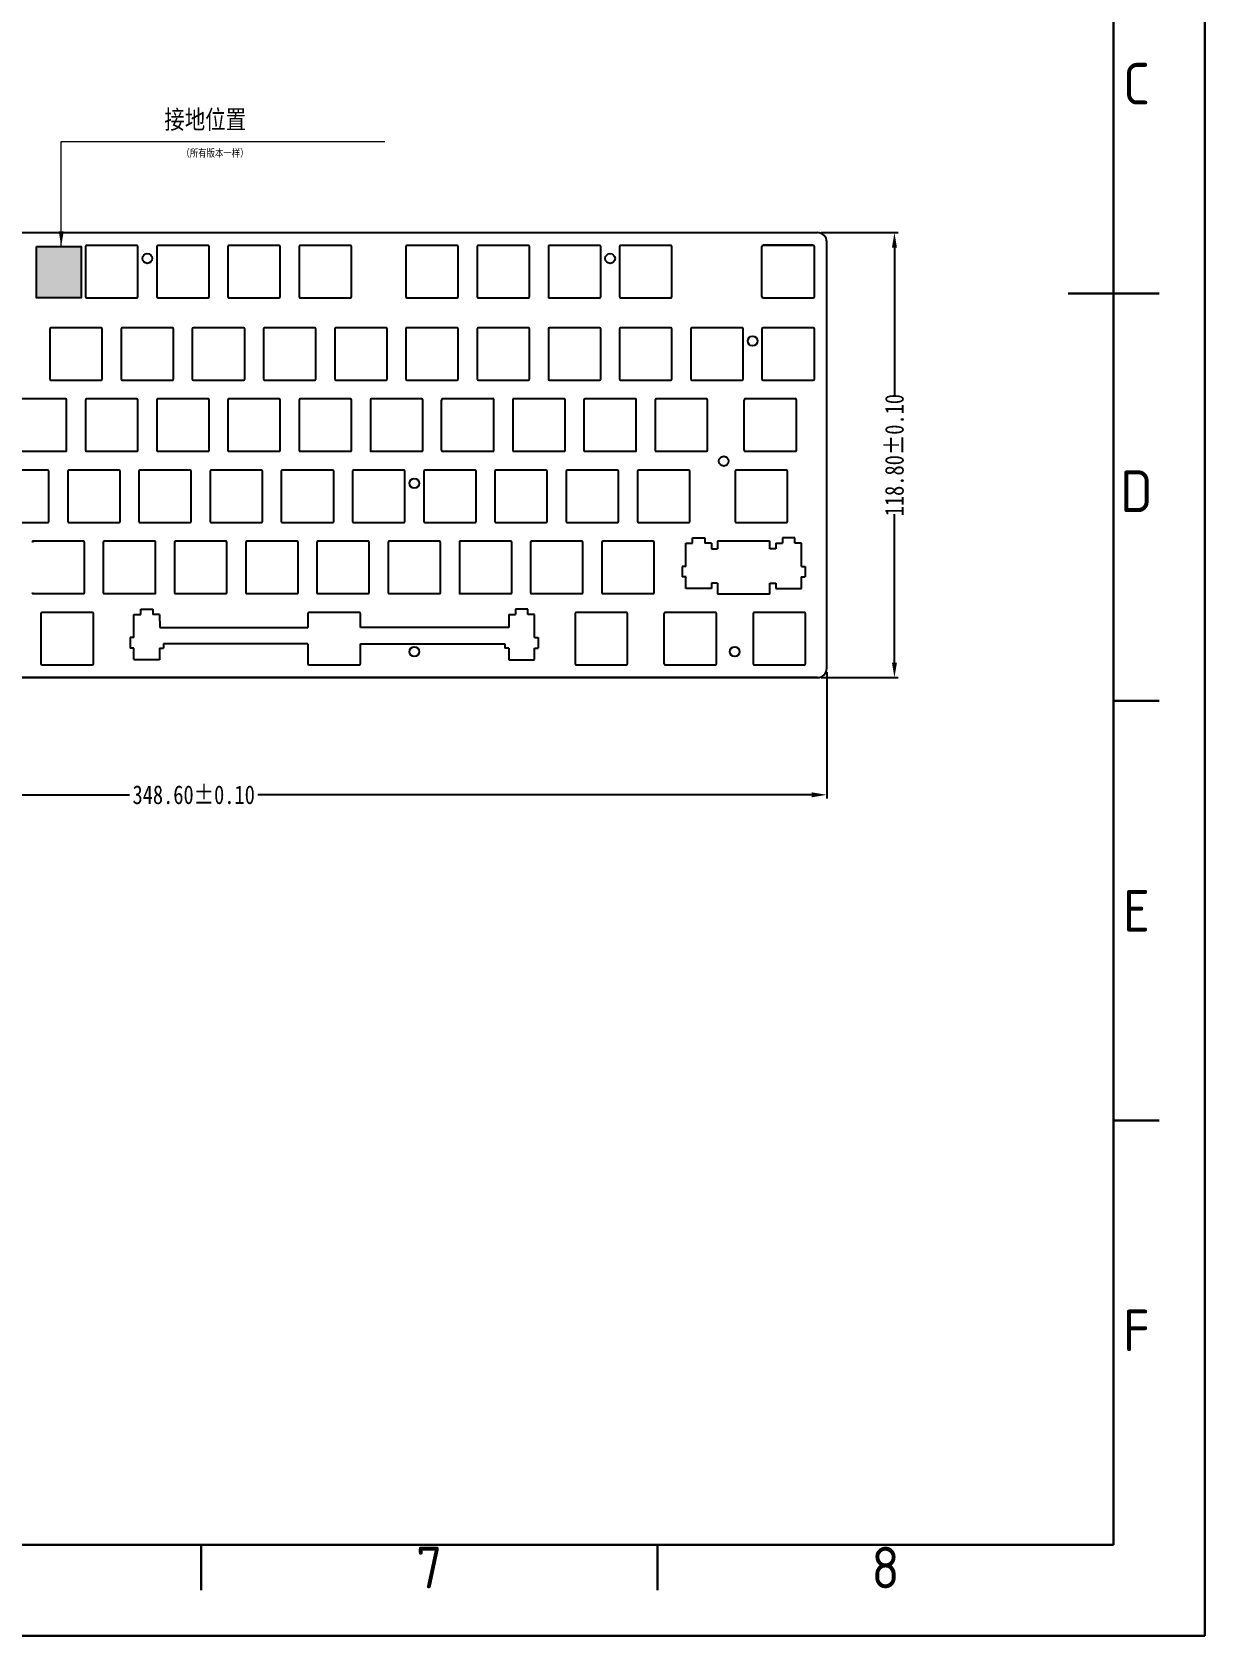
# Model space of a CAD drawing. Header units: millimetres. Extents: x 1767 to 2790, y 1192 to 1909.
# Drawn here: x 2476.9 to 2789.8, y 1192.3 to 1620.4 of the extents above; entities that cross this region are included whole.
import ezdxf
from ezdxf.enums import TextEntityAlignment as Align

# ---------------------------------------------------------------- set-up
doc = ezdxf.new("R2010")
doc.units = ezdxf.units.MM
doc.header["$LTSCALE"] = 32.67
doc.header["$PDMODE"] = 3
doc.header["$PDSIZE"] = 0.3125
doc.layers.get('0').update_dxf_attribs({"linetype": 'CONTINUOUS'})
doc.layers.get('Defpoints').update_dxf_attribs({"linetype": 'CONTINUOUS'})
doc.layers.add('00_4_2_DXF_CONTINUOUS_LINE', color=7, linetype='CONTINUOUS')
doc.layers.add('图层1', color=7, linetype='CONTINUOUS')
doc.layers.add('图框层', color=7, linetype='CONTINUOUS', lineweight=35)
doc.styles.add('ISO Proportional', font='isocp.shx')
doc.styles.add('ROMANS', font='romans.shx', dxfattribs={"bigfont": 'gbcbig.shx'})
doc.styles.get("Standard").update_dxf_attribs({"font": 'txt', "width": 0.8})
doc.dimstyles.get("Standard").update_dxf_attribs({"dimtxt": 0.15625, "dimasz": 0.1875, "dimexe": 0.125, "dimexo": 0.0625, "dimtad": 0, "dimdsep": 46, "dimtxsty": 'Standard', "dimcen": 0.09, "dimazin": 2, "dimtp": 0.01, "dimtm": 0.01, "dimtfac": 1, "dimtofl": 0, "dimtmove": 0, "dimatfit": 3, "dimfxl": 1, "dimtolj": 1, "dimarcsym": 0})
doc.dimstyles.new('铝板', dxfattribs={"dimtxt": 5, "dimasz": 4, "dimexe": 1, "dimexo": 1, "dimgap": 1.5, "dimtad": 0, "dimzin": 0, "dimdsep": 46, "dimtxsty": 'ROMANS', "dimcen": 1, "dimclrd": 4, "dimclre": 4, "dimclrt": 6, "dimadec": 0, "dimazin": 0, "dimtm": 1e-09, "dimtfac": 0.8, "dimtofl": 0, "dimtmove": 0, "dimatfit": 3, "dimfxl": 1.25, "dimtolj": 1, "dimtzin": 0, "dimlwd": 20, "dimlwe": 20, "dimarcsym": 0})

# ---------------------------------------------------------------- blocks, each defined once
blk = doc.blocks.new('*D55')
at = {"layer": 'Defpoints', "color": 0}
for p in [(2340.29, 1451.76), (2688.89, 1450.56), (2688.89, 1416.78)]:
    blk.add_point(p, dxfattribs=at)
at = {"layer": '图层1', "color": 4, "lineweight": -2}
for p, q in [((2340.29, 1450.76), (2340.29, 1415.78)), ((2688.89, 1449.56), (2688.89, 1415.78)), ((2344.29, 1416.78), (2502.89, 1416.78)), ((2684.89, 1416.78), (2537.07, 1416.78))]:
    blk.add_line(p, q, dxfattribs=at)
at = {"layer": '图层1', "color": 4}
for points in [[(2344.29, 1417.44), (2344.29, 1416.11), (2340.29, 1416.78)], [(2684.89, 1417.44), (2684.89, 1416.11), (2688.89, 1416.78)]]:
    blk.add_solid(points, dxfattribs=at)
at = {"layer": '图层1', "color": 6, "insert": (2519.98, 1416.78), "char_height": 5, "attachment_point": 5}
blk.add_mtext('\\A1;348.60±0.10', dxfattribs=at)
blk = doc.blocks.new('*D56')
at = {"layer": 'Defpoints', "color": 0}
for p in [(2686.39, 1566.87), (2686.39, 1448.06), (2706.96, 1448.06)]:
    blk.add_point(p, dxfattribs=at)
at = {"layer": '图层1', "color": 4, "lineweight": -2}
for p, q in [((2687.39, 1566.87), (2707.96, 1566.87)), ((2706.96, 1562.87), (2706.96, 1523.22)), ((2706.96, 1452.06), (2706.96, 1491.71)), ((2687.39, 1448.06), (2707.96, 1448.06))]:
    blk.add_line(p, q, dxfattribs=at)
at = {"layer": '图层1', "color": 4}
for points in [[(2706.29, 1562.87), (2707.62, 1562.87), (2706.96, 1566.87)], [(2706.29, 1452.06), (2707.62, 1452.06), (2706.96, 1448.06)]]:
    blk.add_solid(points, dxfattribs=at)
at = {"layer": '图层1', "color": 6, "insert": (2706.96, 1507.46), "char_height": 5, "attachment_point": 5, "rotation": 90}
blk.add_mtext('\\A1;118.80±0.10', dxfattribs=at)

msp = doc.modelspace()

# ---------------------------------------------------------------- hatches: boundary and pattern name
msp.add_hatch(color=1).paths.add_polyline_path([(2489.94, 1563.173), (2478.008, 1563.173), (2478.008, 1549.463), (2489.94, 1549.463)])

# ---------------------------------------------------------------- linework, layer by layer
at = {"linetype": 'Continuous'}
for p, q in [((2342.793, 1566.865), (2686.394, 1566.865)), ((2491.113, 1563.175), (2491.113, 1549.765)), ((2504.803, 1563.455), (2491.393, 1563.455)), ((2505.083, 1549.765), (2505.083, 1563.175)), ((2510.113, 1563.175), (2510.113, 1549.765)), ((2523.803, 1563.455), (2510.393, 1563.455)), ((2524.083, 1549.765), (2524.083, 1563.175)), ((2529.113, 1563.175), (2529.113, 1549.765)), ((2542.803, 1563.455), (2529.393, 1563.455)), ((2543.083, 1549.765), (2543.083, 1563.175)), ((2548.113, 1563.175), (2548.113, 1549.765)), ((2561.803, 1563.455), (2548.393, 1563.455)), ((2562.083, 1549.765), (2562.083, 1563.175)), ((2576.613, 1563.175), (2576.613, 1549.765)), ((2590.303, 1563.455), (2576.893, 1563.455)), ((2590.583, 1549.765), (2590.583, 1563.175)), ((2595.613, 1563.175), (2595.613, 1549.765)), ((2609.303, 1563.455), (2595.893, 1563.455)), ((2609.583, 1549.765), (2609.583, 1563.175)), ((2614.613, 1563.175), (2614.613, 1549.765)), ((2628.303, 1563.455), (2614.893, 1563.455)), ((2628.583, 1549.765), (2628.583, 1563.175)), ((2633.613, 1563.175), (2633.613, 1549.765)), ((2647.303, 1563.455), (2633.893, 1563.455)), ((2647.583, 1549.765), (2647.583, 1563.175)), ((2671.598, 1549.765), (2671.598, 1563.175)), ((2671.613, 1549.765), (2671.613, 1563.175)), ((2685.303, 1563.47), (2671.893, 1563.47)), ((2685.303, 1563.455), (2671.893, 1563.455)), ((2685.583, 1549.765), (2685.583, 1563.175)), ((2685.598, 1549.765), (2685.598, 1563.175)), ((2688.894, 1450.565), (2688.894, 1564.365)), ((2491.393, 1549.485), (2504.803, 1549.485)), ((2510.393, 1549.485), (2523.803, 1549.485)), ((2529.393, 1549.485), (2542.803, 1549.485)), ((2548.393, 1549.485), (2561.803, 1549.485)), ((2576.893, 1549.485), (2590.303, 1549.485)), ((2595.893, 1549.485), (2609.303, 1549.485)), ((2614.893, 1549.485), (2628.303, 1549.485)), ((2633.893, 1549.485), (2647.303, 1549.485)), ((2671.893, 1549.485), (2685.303, 1549.485)), ((2671.893, 1549.47), (2685.303, 1549.47)), ((2495.303, 1541.452), (2481.893, 1541.452)), ((2514.303, 1541.452), (2500.893, 1541.452)), ((2533.303, 1541.452), (2519.893, 1541.452)), ((2552.303, 1541.452), (2538.893, 1541.452)), ((2571.303, 1541.452), (2557.893, 1541.452)), ((2590.303, 1541.452), (2576.613, 1541.452)), ((2576.613, 1541.452), (2576.613, 1527.762)), ((2609.303, 1541.452), (2595.893, 1541.452)), ((2628.303, 1541.452), (2614.893, 1541.452)), ((2647.303, 1541.452), (2633.893, 1541.452)), ((2666.303, 1541.452), (2652.893, 1541.452)), ((2685.303, 1541.452), (2671.893, 1541.452)), ((2481.613, 1541.172), (2481.613, 1527.762)), ((2495.583, 1527.762), (2495.583, 1541.172)), ((2500.613, 1541.172), (2500.613, 1527.762)), ((2514.583, 1527.762), (2514.583, 1541.172)), ((2519.613, 1541.172), (2519.613, 1527.762)), ((2533.583, 1527.762), (2533.583, 1541.172)), ((2538.613, 1541.172), (2538.613, 1527.762)), ((2552.583, 1527.762), (2552.583, 1541.172)), ((2557.613, 1541.172), (2557.613, 1527.762)), ((2571.583, 1527.762), (2571.583, 1541.172)), ((2590.583, 1527.762), (2590.583, 1541.172)), ((2595.613, 1541.172), (2595.613, 1527.762)), ((2609.583, 1527.762), (2609.583, 1541.172)), ((2614.613, 1541.172), (2614.613, 1527.762)), ((2628.583, 1527.762), (2628.583, 1541.172)), ((2633.613, 1541.172), (2633.613, 1527.762)), ((2647.583, 1527.762), (2647.583, 1541.172)), ((2652.613, 1541.172), (2652.613, 1527.762)), ((2666.583, 1527.762), (2666.583, 1541.172)), ((2671.613, 1541.172), (2671.613, 1527.762)), ((2685.583, 1527.762), (2685.583, 1541.172)), ((2481.893, 1527.482), (2495.303, 1527.482)), ((2500.893, 1527.482), (2514.303, 1527.482)), ((2519.893, 1527.482), (2533.303, 1527.482)), ((2538.893, 1527.482), (2552.303, 1527.482)), ((2557.893, 1527.482), (2571.303, 1527.482)), ((2576.893, 1527.482), (2590.303, 1527.482)), ((2595.893, 1527.482), (2609.303, 1527.482)), ((2614.893, 1527.482), (2628.303, 1527.482)), ((2633.893, 1527.482), (2647.303, 1527.482)), ((2652.893, 1527.482), (2666.303, 1527.482)), ((2671.893, 1527.482), (2685.303, 1527.482)), ((2485.803, 1522.452), (2472.393, 1522.452)), ((2486.083, 1508.762), (2486.083, 1522.172)), ((2491.113, 1522.172), (2491.113, 1508.762)), ((2504.803, 1522.452), (2491.393, 1522.452)), ((2505.083, 1508.762), (2505.083, 1522.172)), ((2510.113, 1522.172), (2510.113, 1508.762)), ((2523.803, 1522.452), (2510.393, 1522.452)), ((2524.083, 1508.762), (2524.083, 1522.172)), ((2529.113, 1522.172), (2529.113, 1508.762)), ((2542.803, 1522.452), (2529.393, 1522.452)), ((2543.083, 1508.762), (2543.083, 1522.172)), ((2548.113, 1522.172), (2548.113, 1508.762)), ((2561.803, 1522.452), (2548.393, 1522.452)), ((2562.083, 1508.762), (2562.083, 1522.172)), ((2567.113, 1522.172), (2567.113, 1508.762)), ((2580.803, 1522.452), (2567.393, 1522.452)), ((2581.083, 1508.762), (2581.083, 1522.172)), ((2586.113, 1508.762), (2586.113, 1522.172)), ((2600.083, 1522.452), (2586.393, 1522.452)), ((2600.083, 1508.482), (2600.083, 1522.452)), ((2618.803, 1522.452), (2605.113, 1522.452)), ((2605.113, 1522.452), (2605.113, 1508.482)), ((2619.083, 1508.762), (2619.083, 1522.172)), ((2624.113, 1522.172), (2624.113, 1508.762)), ((2637.803, 1522.452), (2624.393, 1522.452)), ((2638.083, 1508.762), (2638.083, 1522.172)), ((2643.113, 1522.172), (2643.113, 1508.762)), ((2656.803, 1522.452), (2643.393, 1522.452)), ((2657.083, 1508.762), (2657.083, 1522.172)), ((2666.863, 1508.762), (2666.863, 1522.172)), ((2680.553, 1522.452), (2667.143, 1522.452)), ((2680.833, 1508.762), (2680.833, 1522.172)), ((2472.393, 1508.482), (2485.803, 1508.482)), ((2491.393, 1508.482), (2504.803, 1508.482)), ((2510.393, 1508.482), (2523.803, 1508.482)), ((2529.393, 1508.482), (2542.803, 1508.482)), ((2548.393, 1508.482), (2561.803, 1508.482)), ((2567.393, 1508.482), (2580.803, 1508.482)), ((2586.393, 1508.482), (2600.083, 1508.482)), ((2605.113, 1508.482), (2618.803, 1508.482)), ((2624.393, 1508.482), (2637.803, 1508.482)), ((2643.393, 1508.482), (2656.803, 1508.482)), ((2667.143, 1508.482), (2680.553, 1508.482)), ((2481.053, 1503.452), (2467.643, 1503.452)), ((2481.333, 1489.762), (2481.333, 1503.172)), ((2486.363, 1503.172), (2486.363, 1489.762)), ((2500.053, 1503.452), (2486.643, 1503.452)), ((2500.333, 1489.762), (2500.333, 1503.172)), ((2505.363, 1503.172), (2505.363, 1489.762)), ((2519.053, 1503.452), (2505.643, 1503.452)), ((2519.333, 1489.762), (2519.333, 1503.172)), ((2524.363, 1503.172), (2524.363, 1489.762)), ((2538.053, 1503.452), (2524.643, 1503.452)), ((2538.333, 1489.762), (2538.333, 1503.172)), ((2543.363, 1503.172), (2543.363, 1489.762)), ((2557.053, 1503.452), (2543.643, 1503.452)), ((2557.333, 1489.762), (2557.333, 1503.172)), ((2562.363, 1503.172), (2562.363, 1489.762)), ((2576.053, 1503.452), (2562.643, 1503.452)), ((2576.333, 1489.762), (2576.333, 1503.172)), ((2581.363, 1503.172), (2581.363, 1489.762)), ((2595.053, 1503.452), (2581.643, 1503.452)), ((2595.333, 1489.762), (2595.333, 1503.172)), ((2600.363, 1503.172), (2600.363, 1489.762)), ((2614.053, 1503.452), (2600.643, 1503.452)), ((2614.333, 1489.762), (2614.333, 1503.172)), ((2619.363, 1503.172), (2619.363, 1489.762)), ((2633.053, 1503.452), (2619.643, 1503.452)), ((2633.333, 1489.762), (2633.333, 1503.172)), ((2638.363, 1503.172), (2638.363, 1489.762)), ((2652.053, 1503.452), (2638.643, 1503.452)), ((2652.333, 1489.762), (2652.333, 1503.172)), ((2664.488, 1503.172), (2664.488, 1489.762)), ((2678.178, 1503.452), (2664.768, 1503.452)), ((2678.458, 1489.762), (2678.458, 1503.172)), ((2467.643, 1489.482), (2481.053, 1489.482)), ((2486.643, 1489.482), (2500.053, 1489.482)), ((2505.643, 1489.482), (2519.053, 1489.482)), ((2524.643, 1489.482), (2538.053, 1489.482)), ((2543.643, 1489.482), (2557.053, 1489.482)), ((2562.643, 1489.482), (2576.053, 1489.482)), ((2581.643, 1489.482), (2595.053, 1489.482)), ((2600.643, 1489.482), (2614.053, 1489.482)), ((2619.643, 1489.482), (2633.053, 1489.482)), ((2638.643, 1489.482), (2652.053, 1489.482)), ((2664.768, 1489.482), (2678.178, 1489.482)), ((2490.553, 1484.452), (2477.143, 1484.452)), ((2490.833, 1470.762), (2490.833, 1484.172)), ((2495.863, 1484.172), (2495.863, 1470.762)), ((2509.553, 1484.452), (2496.143, 1484.452)), ((2509.833, 1470.762), (2509.833, 1484.172)), ((2514.863, 1484.172), (2514.863, 1470.762)), ((2528.553, 1484.452), (2515.143, 1484.452)), ((2528.833, 1470.762), (2528.833, 1484.172)), ((2533.863, 1484.172), (2533.863, 1470.762)), ((2547.553, 1484.452), (2534.143, 1484.452)), ((2547.833, 1470.762), (2547.833, 1484.172)), ((2552.863, 1484.172), (2552.863, 1470.762)), ((2566.553, 1484.452), (2553.143, 1484.452)), ((2566.833, 1470.762), (2566.833, 1484.172)), ((2571.863, 1484.172), (2571.863, 1470.762)), ((2585.553, 1484.452), (2572.143, 1484.452)), ((2585.833, 1470.762), (2585.833, 1484.172)), ((2590.863, 1484.172), (2590.863, 1470.762)), ((2604.553, 1484.452), (2591.143, 1484.452)), ((2604.833, 1470.762), (2604.833, 1484.172)), ((2609.863, 1484.172), (2609.863, 1470.762)), ((2623.553, 1484.452), (2610.143, 1484.452)), ((2623.833, 1470.762), (2623.833, 1484.172)), ((2628.863, 1484.172), (2628.863, 1470.762)), ((2642.553, 1484.452), (2629.143, 1484.452)), ((2642.833, 1470.762), (2642.833, 1484.172)), ((2651.298, 1477.767), (2651.298, 1483.917)), ((2651.298, 1483.917), (2653.098, 1483.917)), ((2653.098, 1483.917), (2653.098, 1485.367)), ((2653.098, 1485.367), (2656.348, 1485.367)), ((2656.348, 1485.367), (2656.348, 1483.917)), ((2658.148, 1483.917), (2658.148, 1482.467)), ((2658.148, 1482.467), (2659.728, 1482.467)), ((2659.728, 1484.267), (2659.728, 1482.467)), ((2673.528, 1484.467), (2659.928, 1484.467)), ((2673.728, 1482.467), (2673.728, 1484.267)), ((2675.308, 1482.467), (2673.728, 1482.467)), ((2675.308, 1483.917), (2675.308, 1482.467)), ((2677.108, 1485.367), (2677.108, 1483.917)), ((2680.358, 1485.367), (2677.108, 1485.367)), ((2680.358, 1483.917), (2680.358, 1485.367)), ((2682.158, 1483.917), (2680.358, 1483.917)), ((2682.158, 1477.767), (2682.158, 1483.917)), ((2651.298, 1471.867), (2651.298, 1474.967)), ((2659.728, 1473.267), (2658.148, 1473.267)), ((2658.148, 1473.267), (2658.149, 1471.817)), ((2659.728, 1473.267), (2659.728, 1470.667)), ((2673.728, 1470.667), (2673.728, 1473.267)), ((2673.728, 1473.267), (2675.308, 1473.267)), ((2675.308, 1473.267), (2675.307, 1471.817)), ((2682.158, 1471.867), (2682.158, 1474.967)), ((2477.143, 1470.482), (2490.553, 1470.482)), ((2496.143, 1470.482), (2509.553, 1470.482)), ((2515.143, 1470.482), (2528.553, 1470.482)), ((2534.143, 1470.482), (2547.553, 1470.482)), ((2553.143, 1470.482), (2566.553, 1470.482)), ((2572.143, 1470.482), (2585.553, 1470.482)), ((2591.143, 1470.482), (2604.553, 1470.482)), ((2610.143, 1470.482), (2623.553, 1470.482)), ((2629.143, 1470.482), (2642.553, 1470.482)), ((2658.149, 1471.817), (2651.299, 1471.817)), ((2659.928, 1470.467), (2673.528, 1470.467)), ((2675.307, 1471.817), (2682.157, 1471.817)), ((2479.238, 1465.172), (2479.238, 1451.762)), ((2492.928, 1465.452), (2479.518, 1465.452)), ((2493.208, 1451.762), (2493.208, 1465.172)), ((2504.048, 1458.767), (2504.048, 1464.917)), ((2504.048, 1464.917), (2505.848, 1464.917)), ((2505.848, 1464.917), (2505.848, 1466.367)), ((2505.848, 1466.367), (2509.098, 1466.367)), ((2509.098, 1466.367), (2509.098, 1464.917)), ((2510.898, 1464.917), (2510.903, 1461.417)), ((2550.478, 1465.172), (2550.478, 1461.417)), ((2564.183, 1465.467), (2550.773, 1465.467)), ((2564.478, 1461.417), (2564.478, 1465.172)), ((2604.058, 1464.917), (2604.053, 1461.417)), ((2605.858, 1466.367), (2605.858, 1464.917)), ((2609.108, 1466.367), (2605.858, 1466.367)), ((2609.108, 1464.917), (2609.108, 1466.367)), ((2610.908, 1464.917), (2609.108, 1464.917)), ((2610.908, 1458.767), (2610.908, 1464.917)), ((2621.738, 1465.172), (2621.738, 1451.762)), ((2635.428, 1465.452), (2622.018, 1465.452)), ((2635.708, 1451.762), (2635.708, 1465.172)), ((2645.488, 1451.762), (2645.488, 1465.172)), ((2659.178, 1465.452), (2645.768, 1465.452)), ((2659.458, 1451.762), (2659.458, 1465.172)), ((2669.238, 1465.172), (2669.238, 1451.762)), ((2682.928, 1465.452), (2669.518, 1465.452)), ((2683.208, 1451.762), (2683.208, 1465.172)), ((2510.903, 1461.417), (2550.478, 1461.417)), ((2604.053, 1461.417), (2564.478, 1461.417)), ((2504.048, 1452.867), (2504.048, 1455.967)), ((2510.897, 1455.967), (2510.899, 1452.817)), ((2550.478, 1457.117), (2511.919, 1457.117)), ((2550.478, 1457.117), (2550.478, 1451.762)), ((2564.478, 1451.762), (2564.478, 1457.117)), ((2564.478, 1457.117), (2603.037, 1457.117)), ((2604.059, 1455.967), (2604.057, 1452.817)), ((2610.908, 1452.867), (2610.908, 1455.967)), ((2479.518, 1451.482), (2492.928, 1451.482)), ((2510.899, 1452.817), (2504.049, 1452.817)), ((2550.773, 1451.467), (2564.183, 1451.467)), ((2604.057, 1452.817), (2610.907, 1452.817)), ((2622.018, 1451.482), (2635.428, 1451.482)), ((2645.768, 1451.482), (2659.178, 1451.482)), ((2669.518, 1451.482), (2682.928, 1451.482)), ((2686.394, 1448.065), (2342.793, 1448.065))]:
    msp.add_line(p, q, dxfattribs=at)
for p, q in [((2658.148, 1483.917), (2656.348, 1483.917)), ((2675.308, 1483.917), (2677.108, 1483.917)), ((2651.298, 1477.767), (2650.278, 1477.767)), ((2650.278, 1477.767), (2650.278, 1474.967)), ((2682.158, 1477.767), (2683.178, 1477.767)), ((2683.178, 1477.767), (2683.178, 1474.967)), ((2651.348, 1474.967), (2650.278, 1474.967)), ((2682.108, 1474.967), (2683.178, 1474.967)), ((2510.898, 1464.917), (2509.098, 1464.917)), ((2604.058, 1464.917), (2605.858, 1464.917)), ((2504.048, 1458.767), (2503.028, 1458.767)), ((2503.028, 1458.767), (2503.028, 1455.967)), ((2504.048, 1455.967), (2503.028, 1455.967)), ((2510.9, 1455.967), (2511.92, 1455.967)), ((2511.919, 1457.117), (2511.92, 1455.967)), ((2603.037, 1457.117), (2603.037, 1455.967)), ((2604.057, 1455.967), (2603.037, 1455.967)), ((2610.908, 1458.767), (2611.928, 1458.767)), ((2610.908, 1455.967), (2611.928, 1455.967)), ((2611.928, 1458.767), (2611.928, 1455.967))]:
    msp.add_line(p, q)
at = {"color": 1}
msp.add_lwpolyline([(2478.008, 1563.173), (2489.94, 1563.173), (2489.94, 1549.463), (2478.008, 1549.463)], close=True, dxfattribs=at)
at = {"linetype": 'Continuous'}
for centre in [(2507.598, 1559.955), (2631.098, 1559.955), (2669.098, 1537.952), (2661.423, 1505.852), (2578.848, 1499.952), (2578.848, 1454.982), (2664.348, 1454.982)]:
    msp.add_circle(centre, 1.3, dxfattribs=at)
for centre, radius, start, end in [((2491.393, 1563.175), 0.28, 90, 180), ((2504.803, 1563.175), 0.28, 0, 90), ((2510.393, 1563.175), 0.28, 90, 180), ((2523.803, 1563.175), 0.28, 0, 90), ((2529.393, 1563.175), 0.28, 90, 180), ((2542.803, 1563.175), 0.28, 0, 90), ((2548.393, 1563.175), 0.28, 90, 180), ((2561.803, 1563.175), 0.28, 0, 90), ((2576.893, 1563.175), 0.28, 90, 180), ((2590.303, 1563.175), 0.28, 0, 90), ((2595.893, 1563.175), 0.28, 90, 180), ((2609.303, 1563.175), 0.28, 0, 90), ((2614.893, 1563.175), 0.28, 90, 180), ((2628.303, 1563.175), 0.28, 0, 90), ((2633.893, 1563.175), 0.28, 90, 180), ((2647.303, 1563.175), 0.28, 0, 90), ((2671.893, 1563.175), 0.28, 90, 180), ((2685.303, 1563.175), 0.28, 0, 90), ((2686.394, 1564.365), 2.5, 0, 90), ((2491.393, 1549.765), 0.28, 180, 270), ((2504.803, 1549.765), 0.28, 270, 0), ((2510.393, 1549.765), 0.28, 180, 270), ((2523.803, 1549.765), 0.28, 270, 0), ((2529.393, 1549.765), 0.28, 180, 270), ((2542.803, 1549.765), 0.28, 270, 0), ((2548.393, 1549.765), 0.28, 180, 270), ((2561.803, 1549.765), 0.28, 270, 0), ((2576.893, 1549.765), 0.28, 180, 270), ((2590.303, 1549.765), 0.28, 270, 0), ((2595.893, 1549.765), 0.28, 180, 270), ((2609.303, 1549.765), 0.28, 270, 0), ((2614.893, 1549.765), 0.28, 180, 270), ((2628.303, 1549.765), 0.28, 270, 0), ((2633.893, 1549.765), 0.28, 180, 270), ((2647.303, 1549.765), 0.28, 270, 0), ((2671.893, 1549.765), 0.28, 180, 270), ((2685.303, 1549.765), 0.28, 270, 0), ((2481.893, 1541.172), 0.28, 90, 180), ((2495.303, 1541.172), 0.28, 0, 90), ((2500.893, 1541.172), 0.28, 90, 180), ((2514.303, 1541.172), 0.28, 0, 90), ((2519.893, 1541.172), 0.28, 90, 180), ((2533.303, 1541.172), 0.28, 0, 90), ((2538.893, 1541.172), 0.28, 90, 180), ((2552.303, 1541.172), 0.28, 0, 90), ((2557.893, 1541.172), 0.28, 90, 180), ((2571.303, 1541.172), 0.28, 0, 90), ((2590.303, 1541.172), 0.28, 0, 90), ((2595.893, 1541.172), 0.28, 90, 180), ((2609.303, 1541.172), 0.28, 0, 90), ((2614.893, 1541.172), 0.28, 90, 180), ((2628.303, 1541.172), 0.28, 0, 90), ((2633.893, 1541.172), 0.28, 90, 180), ((2647.303, 1541.172), 0.28, 0, 90), ((2652.893, 1541.172), 0.28, 90, 180), ((2666.303, 1541.172), 0.28, 0, 90), ((2671.893, 1541.172), 0.28, 90, 180), ((2685.303, 1541.172), 0.28, 0, 90), ((2481.893, 1527.762), 0.28, 180, 270), ((2495.303, 1527.762), 0.28, 270, 0), ((2500.893, 1527.762), 0.28, 180, 270), ((2514.303, 1527.762), 0.28, 270, 0), ((2519.893, 1527.762), 0.28, 180, 270), ((2533.303, 1527.762), 0.28, 270, 0), ((2538.893, 1527.762), 0.28, 180, 270), ((2552.303, 1527.762), 0.28, 270, 0), ((2557.893, 1527.762), 0.28, 180, 270), ((2571.303, 1527.762), 0.28, 270, 0), ((2576.893, 1527.762), 0.28, 180, 270), ((2590.303, 1527.762), 0.28, 270, 0), ((2595.893, 1527.762), 0.28, 180, 270), ((2609.303, 1527.762), 0.28, 270, 0), ((2614.893, 1527.762), 0.28, 180, 270), ((2628.303, 1527.762), 0.28, 270, 0), ((2633.893, 1527.762), 0.28, 180, 270), ((2647.303, 1527.762), 0.28, 270, 0), ((2652.893, 1527.762), 0.28, 180, 270), ((2666.303, 1527.762), 0.28, 270, 0), ((2671.893, 1527.762), 0.28, 180, 270), ((2685.303, 1527.762), 0.28, 270, 0), ((2485.803, 1522.172), 0.28, 0, 90), ((2491.393, 1522.172), 0.28, 90, 180), ((2504.803, 1522.172), 0.28, 0, 90), ((2510.393, 1522.172), 0.28, 90, 180), ((2523.803, 1522.172), 0.28, 0, 90), ((2529.393, 1522.172), 0.28, 90, 180), ((2542.803, 1522.172), 0.28, 0, 90), ((2548.393, 1522.172), 0.28, 90, 180), ((2561.803, 1522.172), 0.28, 0, 90), ((2567.393, 1522.172), 0.28, 90, 180), ((2580.803, 1522.172), 0.28, 0, 90), ((2586.393, 1522.172), 0.28, 90, 180), ((2618.803, 1522.172), 0.28, 0, 90), ((2624.393, 1522.172), 0.28, 90, 180), ((2637.803, 1522.172), 0.28, 0, 90), ((2643.393, 1522.172), 0.28, 90, 180), ((2656.803, 1522.172), 0.28, 0, 90), ((2667.143, 1522.172), 0.28, 90, 180), ((2680.553, 1522.172), 0.28, 0, 90), ((2485.803, 1508.762), 0.28, 270, 0), ((2491.393, 1508.762), 0.28, 180, 270), ((2504.803, 1508.762), 0.28, 270, 0), ((2510.393, 1508.762), 0.28, 180, 270), ((2523.803, 1508.762), 0.28, 270, 0), ((2529.393, 1508.762), 0.28, 180, 270), ((2542.803, 1508.762), 0.28, 270, 0), ((2548.393, 1508.762), 0.28, 180, 270), ((2561.803, 1508.762), 0.28, 270, 0), ((2567.393, 1508.762), 0.28, 180, 270), ((2580.803, 1508.762), 0.28, 270, 0), ((2586.393, 1508.762), 0.28, 180, 270), ((2618.803, 1508.762), 0.28, 270, 0), ((2624.393, 1508.762), 0.28, 180, 270), ((2637.803, 1508.762), 0.28, 270, 0), ((2643.393, 1508.762), 0.28, 180, 270), ((2656.803, 1508.762), 0.28, 270, 0), ((2667.143, 1508.762), 0.28, 180, 270), ((2680.553, 1508.762), 0.28, 270, 0), ((2481.053, 1503.172), 0.28, 0, 90), ((2486.643, 1503.172), 0.28, 90, 180), ((2500.053, 1503.172), 0.28, 0, 90), ((2505.643, 1503.172), 0.28, 90, 180), ((2519.053, 1503.172), 0.28, 0, 90), ((2524.643, 1503.172), 0.28, 90, 180), ((2538.053, 1503.172), 0.28, 0, 90), ((2543.643, 1503.172), 0.28, 90, 180), ((2557.053, 1503.172), 0.28, 0, 90), ((2562.643, 1503.172), 0.28, 90, 180), ((2576.053, 1503.172), 0.28, 0, 90), ((2581.643, 1503.172), 0.28, 90, 180), ((2595.053, 1503.172), 0.28, 0, 90), ((2600.643, 1503.172), 0.28, 90, 180), ((2614.053, 1503.172), 0.28, 0, 90), ((2619.643, 1503.172), 0.28, 90, 180), ((2633.053, 1503.172), 0.28, 0, 90), ((2638.643, 1503.172), 0.28, 90, 180), ((2652.053, 1503.172), 0.28, 0, 90), ((2664.768, 1503.172), 0.28, 90, 180), ((2678.178, 1503.172), 0.28, 0, 90), ((2481.053, 1489.762), 0.28, 270, 0), ((2486.643, 1489.762), 0.28, 180, 270), ((2500.053, 1489.762), 0.28, 270, 0), ((2505.643, 1489.762), 0.28, 180, 270), ((2519.053, 1489.762), 0.28, 270, 0), ((2524.643, 1489.762), 0.28, 180, 270), ((2538.053, 1489.762), 0.28, 270, 0), ((2543.643, 1489.762), 0.28, 180, 270), ((2557.053, 1489.762), 0.28, 270, 0), ((2562.643, 1489.762), 0.28, 180, 270), ((2576.053, 1489.762), 0.28, 270, 0), ((2581.643, 1489.762), 0.28, 180, 270), ((2595.053, 1489.762), 0.28, 270, 0), ((2600.643, 1489.762), 0.28, 180, 270), ((2614.053, 1489.762), 0.28, 270, 0), ((2619.643, 1489.762), 0.28, 180, 270), ((2633.053, 1489.762), 0.28, 270, 0), ((2638.643, 1489.762), 0.28, 180, 270), ((2652.053, 1489.762), 0.28, 270, 0), ((2664.768, 1489.762), 0.28, 180, 270), ((2678.178, 1489.762), 0.28, 270, 0), ((2477.143, 1484.172), 0.28, 90, 180), ((2490.553, 1484.172), 0.28, 0, 90), ((2496.143, 1484.172), 0.28, 90, 180), ((2509.553, 1484.172), 0.28, 0, 90), ((2515.143, 1484.172), 0.28, 90, 180), ((2528.553, 1484.172), 0.28, 0, 90), ((2534.143, 1484.172), 0.28, 90, 180), ((2547.553, 1484.172), 0.28, 0, 90), ((2553.143, 1484.172), 0.28, 90, 180), ((2566.553, 1484.172), 0.28, 0, 90), ((2572.143, 1484.172), 0.28, 90, 180), ((2585.553, 1484.172), 0.28, 0, 90), ((2591.143, 1484.172), 0.28, 90, 180), ((2604.553, 1484.172), 0.28, 0, 90), ((2610.143, 1484.172), 0.28, 90, 180), ((2623.553, 1484.172), 0.28, 0, 90), ((2629.143, 1484.172), 0.28, 90, 180), ((2642.553, 1484.172), 0.28, 0, 90), ((2659.928, 1484.267), 0.2, 90, 180), ((2673.528, 1484.267), 0.2, 0, 90), ((2477.143, 1470.762), 0.28, 180, 270), ((2490.553, 1470.762), 0.28, 270, 0), ((2496.143, 1470.762), 0.28, 180, 270), ((2509.553, 1470.762), 0.28, 270, 0), ((2515.143, 1470.762), 0.28, 180, 270), ((2528.553, 1470.762), 0.28, 270, 0), ((2534.143, 1470.762), 0.28, 180, 270), ((2547.553, 1470.762), 0.28, 270, 0), ((2553.143, 1470.762), 0.28, 180, 270), ((2566.553, 1470.762), 0.28, 270, 0), ((2572.143, 1470.762), 0.28, 180, 270), ((2585.553, 1470.762), 0.28, 270, 0), ((2591.143, 1470.762), 0.28, 180, 270), ((2604.553, 1470.762), 0.28, 270, 0), ((2610.143, 1470.762), 0.28, 180, 270), ((2623.553, 1470.762), 0.28, 270, 0), ((2629.143, 1470.762), 0.28, 180, 270), ((2642.553, 1470.762), 0.28, 270, 0), ((2659.928, 1470.667), 0.2, 180, 270), ((2673.528, 1470.667), 0.2, 270, 0), ((2479.518, 1465.172), 0.28, 90, 180), ((2492.928, 1465.172), 0.28, 0, 90), ((2550.773, 1465.172), 0.295, 90, 180), ((2564.183, 1465.172), 0.295, 0, 90), ((2622.018, 1465.172), 0.28, 90, 180), ((2635.428, 1465.172), 0.28, 0, 90), ((2645.768, 1465.172), 0.28, 90, 180), ((2659.178, 1465.172), 0.28, 0, 90), ((2669.518, 1465.172), 0.28, 90, 180), ((2682.928, 1465.172), 0.28, 0, 90), ((2479.518, 1451.762), 0.28, 180, 270), ((2492.928, 1451.762), 0.28, 270, 0), ((2550.773, 1451.762), 0.295, 180, 270), ((2564.183, 1451.762), 0.295, 270, 0), ((2622.018, 1451.762), 0.28, 180, 270), ((2635.428, 1451.762), 0.28, 270, 0), ((2645.768, 1451.762), 0.28, 180, 270), ((2659.178, 1451.762), 0.28, 270, 0), ((2669.518, 1451.762), 0.28, 180, 270), ((2682.928, 1451.762), 0.28, 270, 0), ((2686.394, 1450.565), 2.5, 270, 0)]:
    msp.add_arc(centre, radius, start, end, dxfattribs=at)
at = {"layer": '00_4_2_DXF_CONTINUOUS_LINE', "linetype": 'Continuous'}
msp.add_line((2342.793, 1448.065), (2686.394, 1448.065), dxfattribs=at)
at = {"layer": '图框层', "lineweight": 30}
for p, q in [((2789.794, 1216.604), (2789.794, 1909.004)), ((2765.445, 1216.604), (2765.445, 1884.655)), ((2753.271, 1550.63), (2777.62, 1550.63)), ((2777.62, 1441.83), (2765.445, 1441.83)), ((2777.62, 1329.826), (2765.445, 1329.826)), ((1791.498, 1216.604), (2765.445, 1216.604)), ((2521.958, 1204.43), (2521.958, 1216.604)), ((2643.702, 1204.43), (2643.702, 1216.604)), ((2789.794, 1192.256), (2789.794, 1216.604)), ((2789.794, 1192.256), (1767.149, 1192.256))]:
    msp.add_line(p, q, dxfattribs=at)

# ---------------------------------------------------------------- texts
at = {"layer": '图层1', "attachment_point": 1}
for s, width, insert, char_height in [('{\\fSimSun|b0|i0|c134|p2;接地位置}', 67.3548, (2512.15, 1599.559), 5), ('{\\fSimSun|b0|i0|c134|p2;（所有版本一样）}', 38.44159, (2516.704, 1589.108), 2)]:
    msp.add_mtext_dynamic_manual_height_columns(s, width=width, gutter_width=1, heights=[0], dxfattribs=dict(at, insert=insert, char_height=char_height))
at = {"layer": '图框层', "lineweight": 30, "style": 'ISO Proportional'}
for s, p in [('C', (2771.533, 1606.632)), ('D', (2771.533, 1497.832)), ('E', (2771.533, 1385.828)), ('F', (2771.533, 1273.824)), ('7', (2582.83, 1210.517)), ('8', (2704.574, 1210.517))]:
    msp.add_text(s, height=11.103, dxfattribs=at).set_placement(p, align=Align.MIDDLE)

# ---------------------------------------------------------------- dimensions: what is measured, and where the dimension line sits
at = {"layer": '图层1'}
dim = msp.add_linear_dim(base=(2706.956, 1448.065), p1=(2686.394, 1566.865), p2=(2686.394, 1448.065), angle=90, dimstyle='Standard', override={"dimtxt": 5, "dimasz": 4, "dimexe": 1, "dimexo": 1, "dimgap": 0.09, "dimzin": 0, "dimcen": 1, "dimclrd": 4, "dimclre": 4, "dimclrt": 6, "dimadec": 0, "dimazin": 0, "dimtol": 1, "dimlim": 0, "dimtp": 0.1, "dimtm": 0.1, "dimtzin": 0}, dxfattribs=at)
dim.commit()
dim.dimension.update_dxf_attribs({"geometry": '*D56', "text_midpoint": (2706.956, 1507.465)})
dim = msp.add_linear_dim(base=(2688.894, 1416.776), p1=(2340.293, 1451.762), p2=(2688.894, 1450.565), dimstyle='Standard', override={"dimtxt": 5, "dimasz": 4, "dimexe": 1, "dimexo": 1, "dimgap": 0.09, "dimzin": 0, "dimcen": 1, "dimclrd": 4, "dimclre": 4, "dimclrt": 6, "dimadec": 0, "dimazin": 0, "dimtol": 1, "dimlim": 0, "dimtp": 0.1, "dimtm": 0.1, "dimtzin": 0}, dxfattribs=at)
dim.commit()
dim.dimension.update_dxf_attribs({"geometry": '*D55', "text_midpoint": (2519.977, 1416.776), "dimtype": 160})

# ---------------------------------------------------------------- leaders
msp.add_leader([(2484.64, 1563.173), (2484.64, 1591.157), (2570.96, 1591.157)], dimstyle='铝板', override={"dimgap": 1.5, "dimtad": 0}, dxfattribs=at)

doc.saveas('drawing.dxf')
